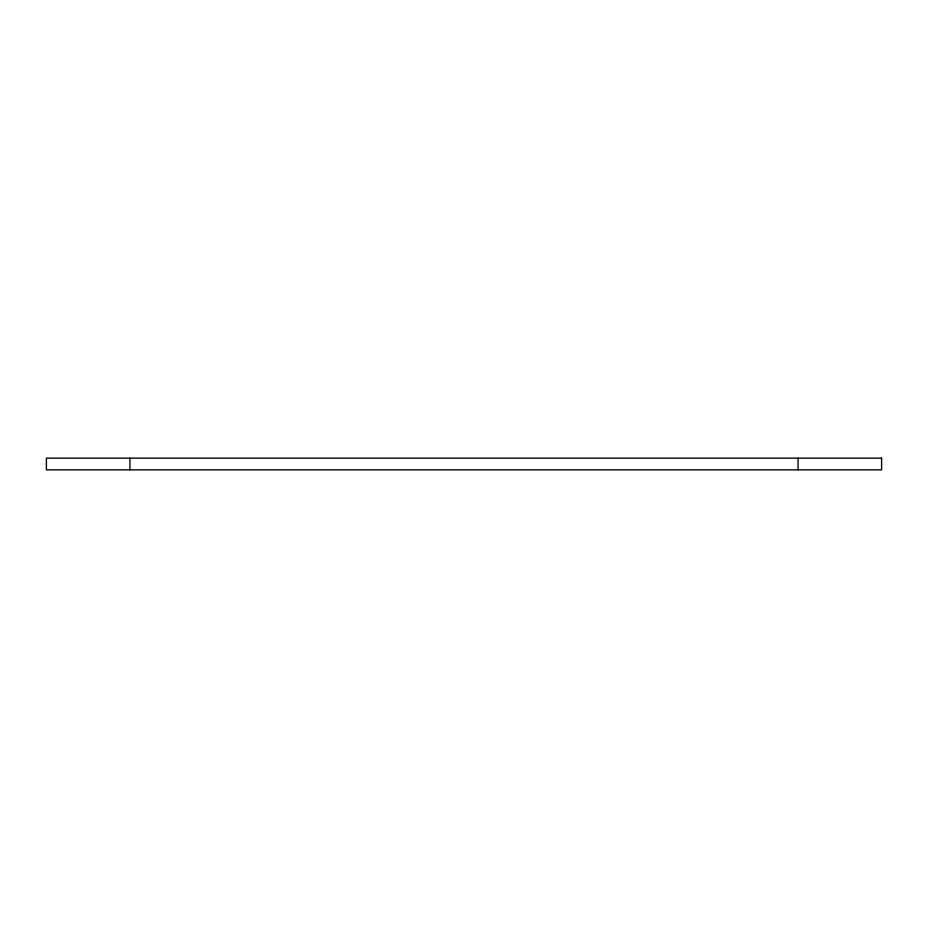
<?xml version="1.0" encoding="UTF-8"?>
<svg xmlns="http://www.w3.org/2000/svg" width="928" height="928" viewBox="0 0 928 928"><rect width="100%" height="100%" fill="white"/><g stroke="black" fill="none" stroke-linecap="round" stroke-linejoin="round"><path stroke-width="1.39" d="M798.08 458.154L798.08 469.846M129.92 458.154L129.92 469.846M881.6 458.154L46.4 458.154L46.4 469.846L881.6 469.846L881.6 458.154"/></g></svg>
